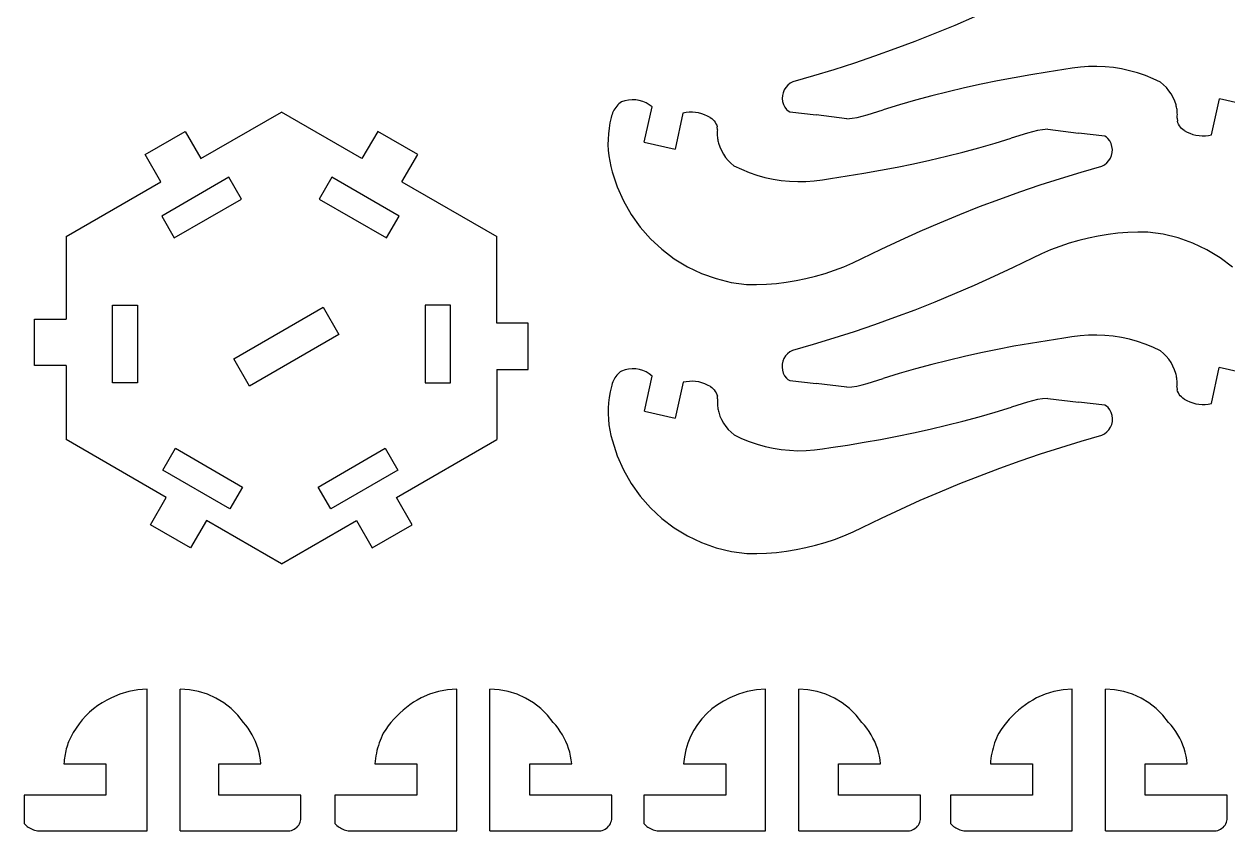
# Model space of a CAD drawing. Extents: x -3998 to 3998, y -3549 to 3549.
# Drawn here: x -1874 to -1301, y -3455 to -3071 of the extents above; entities that cross this region are included whole.
import ezdxf

# ---------------------------------------------------------------- set-up
doc = ezdxf.new("R2010")
doc.units = 0
doc.header["$MEASUREMENT"] = 0
doc.layers.get('0').update_dxf_attribs({"linetype": 'CONTINUOUS'})

msp = doc.modelspace()

# ---------------------------------------------------------------- linework, layer by layer
for p, q in [((-1421.45, -3067.88), (-1430.83, -3071.93)), ((-1440.26, -3075.83), (-1449.76, -3079.57)), ((-1430.83, -3071.93), (-1440.26, -3075.83)), ((-1459.32, -3083.17), (-1468.93, -3086.61)), ((-1449.76, -3079.57), (-1459.32, -3083.17)), ((-1468.93, -3086.61), (-1478.6, -3089.89)), ((-1488.32, -3093.03), (-1498.08, -3096)), ((-1478.6, -3089.89), (-1488.32, -3093.03)), ((-1386.73, -3094.18), (-1394.65, -3095.46)), ((-1378.8, -3093.02), (-1386.73, -3094.18)), ((-1374.92, -3092.3), (-1378.8, -3093.02)), ((-1371.01, -3091.81), (-1374.92, -3092.3)), ((-1367.08, -3091.53), (-1371.01, -3091.81)), ((-1363.14, -3091.48), (-1367.08, -3091.53)), ((-1359.2, -3091.66), (-1363.14, -3091.48)), ((-1355.28, -3092.06), (-1359.2, -3091.66)), ((-1351.39, -3092.68), (-1355.28, -3092.06)), ((-1347.54, -3093.52), (-1351.39, -3092.68)), ((-1343.74, -3094.58), (-1347.54, -3093.52)), ((-1340.01, -3095.85), (-1343.74, -3094.58)), ((-1510.28, -3100.39), (-1511.24, -3101.45)), ((-1509.16, -3099.5), (-1510.28, -3100.39)), ((-1507.9, -3098.82), (-1509.16, -3099.5)), ((-1498.08, -3096), (-1507.9, -3098.82)), ((-1418.28, -3099.98), (-1426.11, -3101.72)), ((-1410.43, -3098.36), (-1418.28, -3099.98)), ((-1402.55, -3096.85), (-1410.43, -3098.36)), ((-1394.65, -3095.46), (-1402.55, -3096.85)), ((-1336.36, -3097.33), (-1340.01, -3095.85)), ((-1332.8, -3099.02), (-1336.36, -3097.33)), ((-1331.35, -3100.24), (-1332.8, -3099.02)), ((-1330.02, -3101.58), (-1331.35, -3100.24)), ((-1512.86, -3105.38), (-1512.93, -3106.82)), ((-1512.55, -3103.99), (-1512.86, -3105.38)), ((-1512.01, -3102.66), (-1512.55, -3103.99)), ((-1511.24, -3101.45), (-1512.01, -3102.66)), ((-1441.69, -3105.54), (-1449.44, -3107.62)), ((-1433.91, -3103.57), (-1441.69, -3105.54)), ((-1426.11, -3101.72), (-1433.91, -3103.57)), ((-1328.82, -3103.04), (-1330.02, -3101.58)), ((-1327.76, -3104.6), (-1328.82, -3103.04)), ((-1326.84, -3106.25), (-1327.76, -3104.6)), ((-1592.65, -3111.59), (-1593.04, -3112.24)), ((-1592.21, -3110.97), (-1592.65, -3111.59)), ((-1591.73, -3110.39), (-1592.21, -3110.97)), ((-1591.21, -3109.83), (-1591.73, -3110.39)), ((-1590.66, -3109.31), (-1591.21, -3109.83)), ((-1590.07, -3108.83), (-1590.66, -3109.31)), ((-1589.45, -3108.4), (-1590.07, -3108.83)), ((-1587.82, -3107.83), (-1589.45, -3108.4)), ((-1586.14, -3107.47), (-1587.82, -3107.83)), ((-1584.42, -3107.32), (-1586.14, -3107.47)), ((-1582.7, -3107.38), (-1584.42, -3107.32)), ((-1580.99, -3107.66), (-1582.7, -3107.38)), ((-1579.34, -3108.14), (-1580.99, -3107.66)), ((-1577.76, -3108.83), (-1579.34, -3108.14)), ((-1578.6, -3127.55), (-1574.91, -3110.76)), ((-1576.27, -3109.71), (-1577.76, -3108.83)), ((-1574.91, -3110.76), (-1576.27, -3109.71)), ((-1512.93, -3106.82), (-1512.75, -3108.24)), ((-1512.75, -3108.24), (-1512.34, -3109.61)), ((-1512.34, -3109.61), (-1511.69, -3110.89)), ((-1511.69, -3110.89), (-1510.83, -3112.04)), ((-1457.15, -3109.81), (-1464.83, -3112.11)), ((-1449.44, -3107.62), (-1457.15, -3109.81)), ((-1326.08, -3107.98), (-1326.84, -3106.25)), ((-1325.47, -3109.77), (-1326.08, -3107.98)), ((-1325.32, -3110.33), (-1325.47, -3109.77)), ((-1325.19, -3110.9), (-1325.32, -3110.33)), ((-1325.08, -3111.47), (-1325.19, -3110.9)), ((-1324.99, -3112.05), (-1325.08, -3111.47)), ((-1308.53, -3124.02), (-1304.76, -3106.98)), ((-1290.11, -3110.23), (-1304.76, -3106.98)), ((-1789.68, -3135.37), (-1751.35, -3113.24)), ((-1713.02, -3135.37), (-1751.35, -3113.24)), ((-1594.31, -3115.79), (-1594.92, -3118.35)), ((-1594.16, -3115.05), (-1594.31, -3115.79)), ((-1593.95, -3114.32), (-1594.16, -3115.05)), ((-1593.69, -3113.61), (-1593.95, -3114.32)), ((-1593.39, -3112.91), (-1593.69, -3113.61)), ((-1593.04, -3112.24), (-1593.39, -3112.91)), ((-1560.17, -3113.76), (-1563.95, -3130.8)), ((-1558.7, -3113.47), (-1560.17, -3113.76)), ((-1557.21, -3113.31), (-1558.7, -3113.47)), ((-1555.71, -3113.28), (-1557.21, -3113.31)), ((-1554.21, -3113.38), (-1555.71, -3113.28)), ((-1552.73, -3113.61), (-1554.21, -3113.38)), ((-1551.28, -3113.98), (-1552.73, -3113.61)), ((-1549.86, -3114.47), (-1551.28, -3113.98)), ((-1548.49, -3115.08), (-1549.86, -3114.47)), ((-1547.18, -3115.81), (-1548.49, -3115.08)), ((-1547.18, -3115.81), (-1546.51, -3116.28)), ((-1546.51, -3116.28), (-1545.9, -3116.81)), ((-1545.9, -3116.81), (-1545.35, -3117.41)), ((-1545.35, -3117.41), (-1544.86, -3118.07)), ((-1510.83, -3112.04), (-1510.17, -3112.67)), ((-1510.17, -3112.67), (-1509.29, -3113.08)), ((-1509.29, -3113.08), (-1496.74, -3114.59)), ((-1482.14, -3116.38), (-1496.74, -3114.59)), ((-1482.14, -3116.38), (-1479.69, -3116.14)), ((-1479.69, -3116.14), (-1477.25, -3115.76)), ((-1477.25, -3115.76), (-1474.85, -3115.22)), ((-1474.85, -3115.22), (-1472.48, -3114.53)), ((-1472.48, -3114.53), (-1464.83, -3112.11)), ((-1324.92, -3112.63), (-1324.99, -3112.05)), ((-1324.87, -3113.21), (-1324.92, -3112.63)), ((-1324.92, -3116.12), (-1324.87, -3115.54)), ((-1324.92, -3116.12), (-1324.83, -3117.5)), ((-1324.84, -3113.79), (-1324.87, -3113.21)), ((-1324.87, -3115.54), (-1324.84, -3114.96)), ((-1324.83, -3114.37), (-1324.84, -3113.79)), ((-1324.84, -3114.96), (-1324.83, -3114.37)), ((-1324.58, -3118.27), (-1324.83, -3117.5)), ((-1816.24, -3133.38), (-1797.18, -3122.38)), ((-1797.18, -3122.38), (-1789.68, -3135.37)), ((-1705.52, -3122.38), (-1713.02, -3135.37)), ((-1686.46, -3133.38), (-1705.52, -3122.38)), ((-1595.38, -3120.93), (-1595.7, -3123.53)), ((-1594.92, -3118.35), (-1595.38, -3120.93)), ((-1544.86, -3118.07), (-1544.46, -3118.77)), ((-1544.46, -3118.77), (-1544.12, -3119.51)), ((-1544.12, -3119.51), (-1543.88, -3120.29)), ((-1543.78, -3121.66), (-1543.88, -3120.29)), ((-1543.87, -3122.83), (-1543.88, -3123.41)), ((-1543.84, -3122.24), (-1543.87, -3122.83)), ((-1543.78, -3121.66), (-1543.84, -3122.24)), ((-1396.23, -3123.25), (-1403.87, -3125.67)), ((-1393.86, -3122.57), (-1396.23, -3123.25)), ((-1391.45, -3122.03), (-1393.86, -3122.57)), ((-1389.02, -3121.64), (-1391.45, -3122.03)), ((-1386.56, -3121.4), (-1389.02, -3121.64)), ((-1386.56, -3121.4), (-1371.96, -3123.19)), ((-1359.42, -3124.7), (-1371.96, -3123.19)), ((-1324.25, -3119.01), (-1324.58, -3118.27)), ((-1323.84, -3119.72), (-1324.25, -3119.01)), ((-1323.36, -3120.37), (-1323.84, -3119.72)), ((-1322.81, -3120.97), (-1323.36, -3120.37)), ((-1322.19, -3121.5), (-1322.81, -3120.97)), ((-1321.53, -3121.97), (-1322.19, -3121.5)), ((-1321.53, -3121.97), (-1320.22, -3122.7)), ((-1320.22, -3122.7), (-1318.85, -3123.32)), ((-1318.85, -3123.32), (-1317.43, -3123.81)), ((-1595.87, -3126.15), (-1595.89, -3128.77)), ((-1595.89, -3128.77), (-1595.76, -3131.39)), ((-1595.7, -3123.53), (-1595.87, -3126.15)), ((-1578.6, -3127.55), (-1563.95, -3130.8)), ((-1543.88, -3123.41), (-1543.87, -3123.99)), ((-1543.87, -3123.99), (-1543.84, -3124.58)), ((-1543.84, -3124.58), (-1543.79, -3125.16)), ((-1543.79, -3125.16), (-1543.72, -3125.74)), ((-1543.72, -3125.74), (-1543.63, -3126.31)), ((-1543.63, -3126.31), (-1543.51, -3126.88)), ((-1543.51, -3126.88), (-1543.38, -3127.45)), ((-1543.38, -3127.45), (-1543.23, -3128.02)), ((-1543.23, -3128.02), (-1542.63, -3129.81)), ((-1419.27, -3130.17), (-1411.55, -3127.98)), ((-1411.55, -3127.98), (-1403.87, -3125.67)), ((-1358.54, -3125.12), (-1359.42, -3124.7)), ((-1357.87, -3125.75), (-1358.54, -3125.12)), ((-1357.02, -3126.9), (-1357.87, -3125.75)), ((-1356.37, -3128.18), (-1357.02, -3126.9)), ((-1355.95, -3129.55), (-1356.37, -3128.18)), ((-1317.43, -3123.81), (-1315.97, -3124.17)), ((-1315.97, -3124.17), (-1314.49, -3124.41)), ((-1314.49, -3124.41), (-1313, -3124.51)), ((-1313, -3124.51), (-1311.5, -3124.48)), ((-1311.5, -3124.48), (-1310, -3124.32)), ((-1310, -3124.32), (-1308.53, -3124.02)), ((-1808.74, -3146.37), (-1816.24, -3133.38)), ((-1693.96, -3146.37), (-1686.46, -3133.38)), ((-1595.76, -3131.39), (-1595.49, -3134)), ((-1595.49, -3134), (-1595.07, -3136.59)), ((-1542.63, -3129.81), (-1541.87, -3131.53)), ((-1541.87, -3131.53), (-1540.95, -3133.19)), ((-1540.95, -3133.19), (-1539.89, -3134.75)), ((-1539.89, -3134.75), (-1538.69, -3136.2)), ((-1442.6, -3136.06), (-1434.79, -3134.21)), ((-1434.79, -3134.21), (-1427.02, -3132.25)), ((-1427.02, -3132.25), (-1419.27, -3130.17)), ((-1356.7, -3135.12), (-1356.15, -3133.8)), ((-1356.15, -3133.8), (-1355.84, -3132.4)), ((-1355.78, -3130.97), (-1355.95, -3129.55)), ((-1355.84, -3132.4), (-1355.78, -3130.97)), ((-1595.07, -3136.59), (-1594.51, -3139.15)), ((-1594.51, -3139.15), (-1593.81, -3141.67)), ((-1538.69, -3136.2), (-1537.36, -3137.55)), ((-1537.36, -3137.55), (-1535.91, -3138.76)), ((-1535.91, -3138.76), (-1532.35, -3140.45)), ((-1532.35, -3140.45), (-1528.7, -3141.93)), ((-1466.16, -3140.93), (-1458.28, -3139.42)), ((-1458.28, -3139.42), (-1450.43, -3137.8)), ((-1450.43, -3137.8), (-1442.6, -3136.06)), ((-1370.62, -3141.78), (-1360.81, -3138.96)), ((-1360.81, -3138.96), (-1359.55, -3138.28)), ((-1359.55, -3138.28), (-1358.42, -3137.4)), ((-1358.42, -3137.4), (-1357.46, -3136.33)), ((-1357.46, -3136.33), (-1356.7, -3135.12)), ((-1776.35, -3144.25), (-1808.34, -3162.72)), ((-1770.35, -3154.64), (-1776.35, -3144.25)), ((-1727.35, -3144.25), (-1733.34, -3154.64)), ((-1695.35, -3162.72), (-1727.35, -3144.25)), ((-1593.81, -3141.67), (-1591.52, -3148.71)), ((-1528.7, -3141.93), (-1524.97, -3143.21)), ((-1524.97, -3143.21), (-1521.17, -3144.27)), ((-1521.17, -3144.27), (-1517.32, -3145.11)), ((-1517.32, -3145.11), (-1513.43, -3145.73)), ((-1513.43, -3145.73), (-1509.51, -3146.13)), ((-1509.51, -3146.13), (-1505.57, -3146.3)), ((-1505.57, -3146.3), (-1501.63, -3146.25)), ((-1501.63, -3146.25), (-1497.7, -3145.98)), ((-1497.7, -3145.98), (-1493.79, -3145.48)), ((-1493.79, -3145.48), (-1489.91, -3144.76)), ((-1489.91, -3144.76), (-1481.97, -3143.6)), ((-1481.97, -3143.6), (-1474.06, -3142.32)), ((-1474.06, -3142.32), (-1466.16, -3140.93)), ((-1390.11, -3147.89), (-1380.39, -3144.76)), ((-1380.39, -3144.76), (-1370.62, -3141.78)), ((-1853.85, -3172.42), (-1808.74, -3146.37)), ((-1693.96, -3146.37), (-1648.85, -3172.42)), ((-1591.52, -3148.71), (-1588.53, -3155.48)), ((-1409.39, -3154.62), (-1399.78, -3151.18)), ((-1399.78, -3151.18), (-1390.11, -3147.89)), ((-1802.35, -3173.11), (-1770.35, -3154.64)), ((-1733.34, -3154.64), (-1701.35, -3173.11)), ((-1588.53, -3155.48), (-1584.87, -3161.91)), ((-1418.95, -3158.21), (-1409.39, -3154.62)), ((-1808.34, -3162.72), (-1802.35, -3173.11)), ((-1701.35, -3173.11), (-1695.35, -3162.72)), ((-1584.87, -3161.91), (-1580.58, -3167.94)), ((-1437.88, -3165.86), (-1428.44, -3161.96)), ((-1428.44, -3161.96), (-1418.95, -3158.21)), ((-1580.58, -3167.94), (-1575.7, -3173.5)), ((-1447.25, -3169.9), (-1437.88, -3165.86)), ((-1853.85, -3172.42), (-1853.85, -3211.82)), ((-1648.85, -3213.71), (-1648.85, -3172.42)), ((-1575.7, -3173.5), (-1570.28, -3178.53)), ((-1465.8, -3178.45), (-1456.56, -3174.1)), ((-1456.56, -3174.1), (-1447.25, -3169.9)), ((-1371.72, -3174.29), (-1376.27, -3175.61)), ((-1367.12, -3173.16), (-1371.72, -3174.29)), ((-1362.48, -3172.21), (-1367.12, -3173.16)), ((-1357.81, -3171.46), (-1362.48, -3172.21)), ((-1353.1, -3170.89), (-1357.81, -3171.46)), ((-1348.38, -3170.51), (-1353.1, -3170.89)), ((-1343.65, -3170.33), (-1348.38, -3170.51)), ((-1338.91, -3170.33), (-1343.65, -3170.33)), ((-1331.58, -3171.36), (-1338.91, -3170.33)), ((-1324.4, -3173.12), (-1331.58, -3171.36)), ((-1317.43, -3175.61), (-1324.4, -3173.12)), ((-1570.28, -3178.53), (-1564.38, -3182.99)), ((-1474.97, -3182.94), (-1465.8, -3178.45)), ((-1389.55, -3180.64), (-1393.83, -3182.68)), ((-1385.19, -3178.79), (-1389.55, -3180.64)), ((-1380.77, -3177.11), (-1385.19, -3178.79)), ((-1376.27, -3175.61), (-1380.77, -3177.11)), ((-1310.75, -3178.78), (-1317.43, -3175.61)), ((-1304.42, -3182.62), (-1310.75, -3178.78)), ((-1564.38, -3182.99), (-1558.05, -3186.83)), ((-1483.61, -3186.83), (-1479.25, -3184.97)), ((-1479.25, -3184.97), (-1474.97, -3182.94)), ((-1393.83, -3182.68), (-1403, -3187.17)), ((-1298.52, -3187.08), (-1304.42, -3182.62)), ((-1558.05, -3186.83), (-1551.37, -3190.01)), ((-1551.37, -3190.01), (-1544.4, -3192.49)), ((-1501.68, -3192.46), (-1497.08, -3191.33)), ((-1497.08, -3191.33), (-1492.53, -3190.01)), ((-1492.53, -3190.01), (-1488.03, -3188.51)), ((-1488.03, -3188.51), (-1483.61, -3186.83)), ((-1412.24, -3191.51), (-1421.55, -3195.71)), ((-1403, -3187.17), (-1412.24, -3191.51)), ((-1544.4, -3192.49), (-1537.22, -3194.26)), ((-1537.22, -3194.26), (-1529.89, -3195.29)), ((-1529.89, -3195.29), (-1525.15, -3195.29)), ((-1525.15, -3195.29), (-1520.42, -3195.11)), ((-1520.42, -3195.11), (-1515.7, -3194.73)), ((-1515.7, -3194.73), (-1510.99, -3194.16)), ((-1510.99, -3194.16), (-1506.32, -3193.41)), ((-1506.32, -3193.41), (-1501.68, -3192.46)), ((-1421.55, -3195.71), (-1430.92, -3199.76)), ((-1430.92, -3199.76), (-1440.36, -3203.66)), ((-1831.78, -3205.16), (-1819.78, -3205.16)), ((-1831.78, -3242.1), (-1831.78, -3205.16)), ((-1819.78, -3205.16), (-1819.78, -3242.1)), ((-1774.03, -3230.62), (-1731.53, -3206.08)), ((-1731.53, -3206.08), (-1724.03, -3219.07)), ((-1670.85, -3205.16), (-1682.85, -3205.16)), ((-1682.85, -3205.16), (-1682.85, -3242.1)), ((-1670.85, -3242.1), (-1670.85, -3205.16)), ((-1449.85, -3207.41), (-1459.41, -3211)), ((-1440.36, -3203.66), (-1449.85, -3207.41)), ((-1868.85, -3211.82), (-1853.85, -3211.82)), ((-1868.85, -3233.82), (-1868.85, -3211.82)), ((-1633.85, -3213.71), (-1648.85, -3213.71)), ((-1633.85, -3235.71), (-1633.85, -3213.71)), ((-1469.02, -3214.44), (-1478.69, -3217.73)), ((-1459.41, -3211), (-1469.02, -3214.44)), ((-1724.03, -3219.07), (-1766.53, -3243.61)), ((-1478.69, -3217.73), (-1488.41, -3220.86)), ((-1375.01, -3220.14), (-1378.89, -3220.86)), ((-1371.1, -3219.64), (-1375.01, -3220.14)), ((-1367.17, -3219.37), (-1371.1, -3219.64)), ((-1363.23, -3219.32), (-1367.17, -3219.37)), ((-1359.29, -3219.49), (-1363.23, -3219.32)), ((-1355.37, -3219.89), (-1359.29, -3219.49)), ((-1351.48, -3220.51), (-1355.37, -3219.89)), ((-1347.63, -3221.35), (-1351.48, -3220.51)), ((-1498.18, -3223.84), (-1507.99, -3226.66)), ((-1488.41, -3220.86), (-1498.18, -3223.84)), ((-1410.52, -3226.19), (-1418.37, -3227.82)), ((-1402.64, -3224.69), (-1410.52, -3226.19)), ((-1394.74, -3223.29), (-1402.64, -3224.69)), ((-1386.83, -3222.02), (-1394.74, -3223.29)), ((-1378.89, -3220.86), (-1386.83, -3222.02)), ((-1343.83, -3222.41), (-1347.63, -3221.35)), ((-1340.1, -3223.68), (-1343.83, -3222.41)), ((-1336.45, -3225.17), (-1340.1, -3223.68)), ((-1332.89, -3226.86), (-1336.45, -3225.17)), ((-1766.53, -3243.61), (-1774.03, -3230.62)), ((-1512.65, -3231.82), (-1512.96, -3233.22)), ((-1512.1, -3230.5), (-1512.65, -3231.82)), ((-1511.34, -3229.28), (-1512.1, -3230.5)), ((-1510.38, -3228.22), (-1511.34, -3229.28)), ((-1509.25, -3227.33), (-1510.38, -3228.22)), ((-1507.99, -3226.66), (-1509.25, -3227.33)), ((-1434.01, -3231.4), (-1441.78, -3233.37)), ((-1426.2, -3229.55), (-1434.01, -3231.4)), ((-1418.37, -3227.82), (-1426.2, -3229.55)), ((-1331.44, -3228.07), (-1332.89, -3226.86)), ((-1330.11, -3229.41), (-1331.44, -3228.07)), ((-1328.91, -3230.87), (-1330.11, -3229.41)), ((-1327.85, -3232.43), (-1328.91, -3230.87)), ((-1853.85, -3233.82), (-1868.85, -3233.82)), ((-1853.85, -3233.82), (-1853.85, -3269.11)), ((-1648.85, -3235.71), (-1648.85, -3269.11)), ((-1648.85, -3235.71), (-1633.85, -3235.71)), ((-1591.15, -3237.89), (-1591.67, -3238.44)), ((-1590.6, -3237.37), (-1591.15, -3237.89)), ((-1590.01, -3236.89), (-1590.6, -3237.37)), ((-1589.39, -3236.45), (-1590.01, -3236.89)), ((-1587.76, -3235.88), (-1589.39, -3236.45)), ((-1586.08, -3235.52), (-1587.76, -3235.88)), ((-1584.36, -3235.37), (-1586.08, -3235.52)), ((-1582.64, -3235.44), (-1584.36, -3235.37)), ((-1580.93, -3235.71), (-1582.64, -3235.44)), ((-1579.28, -3236.2), (-1580.93, -3235.71)), ((-1577.7, -3236.89), (-1579.28, -3236.2)), ((-1576.21, -3237.76), (-1577.7, -3236.89)), ((-1574.85, -3238.82), (-1576.21, -3237.76)), ((-1512.96, -3233.22), (-1513.02, -3234.65)), ((-1513.02, -3234.65), (-1512.85, -3236.07)), ((-1512.85, -3236.07), (-1512.43, -3237.44)), ((-1512.43, -3237.44), (-1511.78, -3238.72)), ((-1457.25, -3237.64), (-1464.93, -3239.95)), ((-1449.53, -3235.45), (-1457.25, -3237.64)), ((-1441.78, -3233.37), (-1449.53, -3235.45)), ((-1326.93, -3234.08), (-1327.85, -3232.43)), ((-1326.17, -3235.81), (-1326.93, -3234.08)), ((-1325.57, -3237.6), (-1326.17, -3235.81)), ((-1325.42, -3238.16), (-1325.57, -3237.6)), ((-1308.63, -3251.86), (-1304.85, -3234.82)), ((-1290.2, -3238.06), (-1304.85, -3234.82)), ((-1819.78, -3242.1), (-1831.78, -3242.1)), ((-1682.85, -3242.1), (-1670.85, -3242.1)), ((-1594.1, -3243.11), (-1594.25, -3243.85)), ((-1593.89, -3242.38), (-1594.1, -3243.11)), ((-1593.63, -3241.66), (-1593.89, -3242.38)), ((-1593.33, -3240.97), (-1593.63, -3241.66)), ((-1592.98, -3240.29), (-1593.33, -3240.97)), ((-1592.59, -3239.65), (-1592.98, -3240.29)), ((-1592.15, -3239.03), (-1592.59, -3239.65)), ((-1591.67, -3238.44), (-1592.15, -3239.03)), ((-1578.53, -3255.61), (-1574.85, -3238.82)), ((-1560.11, -3241.82), (-1563.89, -3258.86)), ((-1558.64, -3241.52), (-1560.11, -3241.82)), ((-1557.15, -3241.36), (-1558.64, -3241.52)), ((-1555.65, -3241.33), (-1557.15, -3241.36)), ((-1554.15, -3241.43), (-1555.65, -3241.33)), ((-1552.67, -3241.67), (-1554.15, -3241.43)), ((-1551.22, -3242.03), (-1552.67, -3241.67)), ((-1549.8, -3242.52), (-1551.22, -3242.03)), ((-1548.43, -3243.14), (-1549.8, -3242.52)), ((-1547.12, -3243.87), (-1548.43, -3243.14)), ((-1511.78, -3238.72), (-1510.93, -3239.87)), ((-1510.93, -3239.87), (-1510.26, -3240.5)), ((-1510.26, -3240.5), (-1509.38, -3240.92)), ((-1509.38, -3240.92), (-1496.84, -3242.43)), ((-1482.24, -3244.21), (-1496.84, -3242.43)), ((-1479.78, -3243.98), (-1477.35, -3243.59)), ((-1477.35, -3243.59), (-1474.94, -3243.05)), ((-1474.94, -3243.05), (-1472.57, -3242.36)), ((-1472.57, -3242.36), (-1464.93, -3239.95)), ((-1325.29, -3238.73), (-1325.42, -3238.16)), ((-1325.17, -3239.31), (-1325.29, -3238.73)), ((-1325.08, -3239.88), (-1325.17, -3239.31)), ((-1325.01, -3240.46), (-1325.08, -3239.88)), ((-1325.02, -3243.95), (-1324.96, -3243.37)), ((-1324.96, -3241.04), (-1325.01, -3240.46)), ((-1324.93, -3241.62), (-1324.96, -3241.04)), ((-1324.96, -3243.37), (-1324.93, -3242.79)), ((-1324.92, -3242.21), (-1324.93, -3241.62)), ((-1324.93, -3242.79), (-1324.92, -3242.21)), ((-1595.32, -3248.98), (-1595.64, -3251.58)), ((-1594.86, -3246.4), (-1595.32, -3248.98)), ((-1594.25, -3243.85), (-1594.86, -3246.4)), ((-1547.12, -3243.87), (-1546.45, -3244.33)), ((-1546.45, -3244.33), (-1545.84, -3244.87)), ((-1545.84, -3244.87), (-1545.29, -3245.47)), ((-1545.29, -3245.47), (-1544.8, -3246.12)), ((-1544.8, -3246.12), (-1544.39, -3246.82)), ((-1544.39, -3246.82), (-1544.06, -3247.57)), ((-1544.06, -3247.57), (-1543.82, -3248.34)), ((-1543.72, -3249.72), (-1543.82, -3248.34)), ((-1482.24, -3244.21), (-1479.78, -3243.98)), ((-1325.02, -3243.95), (-1324.92, -3245.33)), ((-1324.68, -3246.1), (-1324.92, -3245.33)), ((-1324.34, -3246.85), (-1324.68, -3246.1)), ((-1323.94, -3247.55), (-1324.34, -3246.85)), ((-1323.45, -3248.21), (-1323.94, -3247.55)), ((-1322.9, -3248.8), (-1323.45, -3248.21)), ((-1322.29, -3249.34), (-1322.9, -3248.8)), ((-1321.62, -3249.8), (-1322.29, -3249.34)), ((-1595.8, -3254.2), (-1595.83, -3256.82)), ((-1595.64, -3251.58), (-1595.8, -3254.2)), ((-1543.81, -3250.88), (-1543.82, -3251.46)), ((-1543.82, -3251.46), (-1543.81, -3252.05)), ((-1543.78, -3250.3), (-1543.81, -3250.88)), ((-1543.81, -3252.05), (-1543.78, -3252.63)), ((-1543.72, -3249.72), (-1543.78, -3250.3)), ((-1543.78, -3252.63), (-1543.73, -3253.21)), ((-1543.73, -3253.21), (-1543.66, -3253.79)), ((-1543.66, -3253.79), (-1543.57, -3254.37)), ((-1543.57, -3254.37), (-1543.45, -3254.94)), ((-1543.45, -3254.94), (-1543.32, -3255.51)), ((-1411.49, -3256.03), (-1403.81, -3253.73)), ((-1396.16, -3251.31), (-1403.81, -3253.73)), ((-1393.8, -3250.62), (-1396.16, -3251.31)), ((-1391.39, -3250.08), (-1393.8, -3250.62)), ((-1388.96, -3249.7), (-1391.39, -3250.08)), ((-1386.5, -3249.46), (-1388.96, -3249.7)), ((-1386.5, -3249.46), (-1371.9, -3251.25)), ((-1359.36, -3252.75), (-1371.9, -3251.25)), ((-1358.48, -3253.17), (-1359.36, -3252.75)), ((-1357.81, -3253.8), (-1358.48, -3253.17)), ((-1356.96, -3254.95), (-1357.81, -3253.8)), ((-1356.31, -3256.23), (-1356.96, -3254.95)), ((-1321.62, -3249.8), (-1320.31, -3250.54)), ((-1320.31, -3250.54), (-1318.94, -3251.15)), ((-1318.94, -3251.15), (-1317.52, -3251.64)), ((-1317.52, -3251.64), (-1316.07, -3252.01)), ((-1316.07, -3252.01), (-1314.59, -3252.24)), ((-1314.59, -3252.24), (-1313.09, -3252.34)), ((-1313.09, -3252.34), (-1311.59, -3252.31)), ((-1311.59, -3252.31), (-1310.1, -3252.15)), ((-1310.1, -3252.15), (-1308.63, -3251.86)), ((-1595.83, -3256.82), (-1595.7, -3259.44)), ((-1595.7, -3259.44), (-1595.43, -3262.05)), ((-1578.53, -3255.61), (-1563.89, -3258.86)), ((-1543.32, -3255.51), (-1543.17, -3256.07)), ((-1543.17, -3256.07), (-1542.57, -3257.86)), ((-1542.57, -3257.86), (-1541.81, -3259.59)), ((-1541.81, -3259.59), (-1540.89, -3261.24)), ((-1434.73, -3262.27), (-1426.96, -3260.3)), ((-1426.96, -3260.3), (-1419.21, -3258.22)), ((-1419.21, -3258.22), (-1411.49, -3256.03)), ((-1355.89, -3257.6), (-1356.31, -3256.23)), ((-1356.09, -3261.85), (-1355.78, -3260.45)), ((-1355.71, -3259.02), (-1355.89, -3257.6)), ((-1355.78, -3260.45), (-1355.71, -3259.02)), ((-1595.43, -3262.05), (-1595.01, -3264.64)), ((-1595.01, -3264.64), (-1594.45, -3267.2)), ((-1540.89, -3261.24), (-1539.83, -3262.8)), ((-1539.83, -3262.8), (-1538.62, -3264.26)), ((-1538.62, -3264.26), (-1537.3, -3265.6)), ((-1537.3, -3265.6), (-1535.85, -3266.82)), ((-1458.22, -3267.48), (-1450.36, -3265.86)), ((-1450.36, -3265.86), (-1442.53, -3264.12)), ((-1442.53, -3264.12), (-1434.73, -3262.27)), ((-1360.75, -3267.02), (-1359.49, -3266.34)), ((-1359.49, -3266.34), (-1358.36, -3265.45)), ((-1358.36, -3265.45), (-1357.4, -3264.39)), ((-1357.4, -3264.39), (-1356.64, -3263.18)), ((-1356.64, -3263.18), (-1356.09, -3261.85)), ((-1806.14, -3296.66), (-1853.85, -3269.11)), ((-1696.56, -3296.66), (-1648.85, -3269.11)), ((-1594.45, -3267.2), (-1593.75, -3269.73)), ((-1593.75, -3269.73), (-1591.46, -3276.76)), ((-1535.85, -3266.82), (-1532.29, -3268.5)), ((-1532.29, -3268.5), (-1528.64, -3269.99)), ((-1528.64, -3269.99), (-1524.91, -3271.26)), ((-1524.91, -3271.26), (-1521.11, -3272.32)), ((-1521.11, -3272.32), (-1517.26, -3273.16)), ((-1489.85, -3272.82), (-1481.91, -3271.66)), ((-1481.91, -3271.66), (-1474, -3270.38)), ((-1474, -3270.38), (-1466.1, -3268.99)), ((-1466.1, -3268.99), (-1458.22, -3267.48)), ((-1380.33, -3272.81), (-1370.56, -3269.84)), ((-1370.56, -3269.84), (-1360.75, -3267.02)), ((-1807.81, -3283.62), (-1801.81, -3273.23)), ((-1801.81, -3273.23), (-1769.82, -3291.7)), ((-1733.88, -3291.7), (-1701.89, -3273.23)), ((-1701.89, -3273.23), (-1695.89, -3283.62)), ((-1591.46, -3276.76), (-1588.47, -3283.53)), ((-1517.26, -3273.16), (-1513.37, -3273.78)), ((-1513.37, -3273.78), (-1509.45, -3274.18)), ((-1509.45, -3274.18), (-1505.51, -3274.36)), ((-1505.51, -3274.36), (-1501.57, -3274.31)), ((-1501.57, -3274.31), (-1497.63, -3274.03)), ((-1497.63, -3274.03), (-1493.72, -3273.53)), ((-1493.72, -3273.53), (-1489.85, -3272.82)), ((-1399.71, -3279.23), (-1390.05, -3275.94)), ((-1390.05, -3275.94), (-1380.33, -3272.81)), ((-1775.82, -3302.09), (-1807.81, -3283.62)), ((-1695.89, -3283.62), (-1727.88, -3302.09)), ((-1588.47, -3283.53), (-1584.81, -3289.96)), ((-1418.88, -3286.27), (-1409.33, -3282.67)), ((-1409.33, -3282.67), (-1399.71, -3279.23)), ((-1428.38, -3290.01), (-1418.88, -3286.27)), ((-1769.82, -3291.7), (-1775.82, -3302.09)), ((-1727.88, -3302.09), (-1733.88, -3291.7)), ((-1584.81, -3289.96), (-1580.52, -3295.99)), ((-1447.19, -3297.96), (-1437.82, -3293.91)), ((-1437.82, -3293.91), (-1428.38, -3290.01)), ((-1813.64, -3309.65), (-1806.14, -3296.66)), ((-1689.06, -3309.65), (-1696.56, -3296.66)), ((-1580.52, -3295.99), (-1575.64, -3301.55)), ((-1456.5, -3302.16), (-1447.19, -3297.96)), ((-1575.64, -3301.55), (-1570.22, -3306.59)), ((-1570.22, -3306.59), (-1564.32, -3311.05)), ((-1474.91, -3311), (-1465.74, -3306.5)), ((-1465.74, -3306.5), (-1456.5, -3302.16)), ((-1794.58, -3320.65), (-1813.64, -3309.65)), ((-1787.08, -3307.66), (-1794.58, -3320.65)), ((-1751.35, -3328.29), (-1787.08, -3307.66)), ((-1751.35, -3328.29), (-1715.62, -3307.66)), ((-1715.62, -3307.66), (-1708.12, -3320.65)), ((-1708.12, -3320.65), (-1689.06, -3309.65)), ((-1564.32, -3311.05), (-1557.99, -3314.89)), ((-1479.19, -3313.03), (-1474.91, -3311)), ((-1557.99, -3314.89), (-1551.31, -3318.07)), ((-1551.31, -3318.07), (-1544.34, -3320.55)), ((-1497.02, -3319.38), (-1492.47, -3318.07)), ((-1492.47, -3318.07), (-1487.97, -3316.57)), ((-1487.97, -3316.57), (-1483.55, -3314.89)), ((-1483.55, -3314.89), (-1479.19, -3313.03)), ((-1544.34, -3320.55), (-1537.15, -3322.31)), ((-1537.15, -3322.31), (-1529.83, -3323.34)), ((-1529.83, -3323.34), (-1525.09, -3323.35)), ((-1525.09, -3323.35), (-1520.36, -3323.16)), ((-1520.36, -3323.16), (-1515.64, -3322.78)), ((-1515.64, -3322.78), (-1510.93, -3322.22)), ((-1510.93, -3322.22), (-1506.26, -3321.46)), ((-1506.26, -3321.46), (-1501.62, -3320.51)), ((-1501.62, -3320.51), (-1497.02, -3319.38)), ((-1832.3, -3392.02), (-1834.53, -3393.11)), ((-1828.26, -3390.24), (-1832.3, -3392.02)), ((-1824.04, -3388.95), (-1828.26, -3390.24)), ((-1819.7, -3388.18), (-1824.04, -3388.95)), ((-1815.29, -3387.93), (-1819.7, -3388.18)), ((-1815.29, -3455.33), (-1815.29, -3387.93)), ((-1795.14, -3388.2), (-1799.54, -3387.93)), ((-1799.54, -3455.33), (-1799.54, -3387.93)), ((-1790.8, -3389.01), (-1795.14, -3388.2)), ((-1786.59, -3390.32), (-1790.8, -3389.01)), ((-1782.56, -3392.12), (-1786.59, -3390.32)), ((-1778.78, -3394.4), (-1782.56, -3392.12)), ((-1684.86, -3392.02), (-1686.67, -3393.03)), ((-1680.82, -3390.24), (-1684.86, -3392.02)), ((-1676.6, -3388.95), (-1680.82, -3390.24)), ((-1672.25, -3388.18), (-1676.6, -3388.95)), ((-1667.85, -3387.93), (-1672.25, -3388.18)), ((-1667.85, -3455.33), (-1667.85, -3387.93)), ((-1647.7, -3388.2), (-1652.1, -3387.93)), ((-1652.1, -3455.33), (-1652.1, -3387.93)), ((-1643.36, -3389.01), (-1647.7, -3388.2)), ((-1639.14, -3390.32), (-1643.36, -3389.01)), ((-1635.12, -3392.12), (-1639.14, -3390.32)), ((-1631.34, -3394.4), (-1635.12, -3392.12)), ((-1537.86, -3392.02), (-1540.85, -3393.51)), ((-1533.82, -3390.24), (-1537.86, -3392.02)), ((-1529.6, -3388.95), (-1533.82, -3390.24)), ((-1525.25, -3388.18), (-1529.6, -3388.95)), ((-1520.85, -3387.93), (-1525.25, -3388.18)), ((-1520.85, -3455.33), (-1520.85, -3387.93)), ((-1500.7, -3388.2), (-1505.1, -3387.93)), ((-1505.1, -3455.33), (-1505.1, -3387.93)), ((-1496.36, -3389.01), (-1500.7, -3388.2)), ((-1492.14, -3390.32), (-1496.36, -3389.01)), ((-1488.12, -3392.12), (-1492.14, -3390.32)), ((-1484.34, -3394.4), (-1488.12, -3392.12)), ((-1391.86, -3392.02), (-1393.67, -3393.03)), ((-1387.82, -3390.24), (-1391.86, -3392.02)), ((-1383.6, -3388.95), (-1387.82, -3390.24)), ((-1379.25, -3388.18), (-1383.6, -3388.95)), ((-1374.85, -3387.93), (-1379.25, -3388.18)), ((-1374.85, -3455.33), (-1374.85, -3387.93)), ((-1354.7, -3388.2), (-1359.1, -3387.93)), ((-1359.1, -3455.33), (-1359.1, -3387.93)), ((-1350.36, -3389.01), (-1354.7, -3388.2)), ((-1346.14, -3390.32), (-1350.36, -3389.01)), ((-1342.12, -3392.12), (-1346.14, -3390.32)), ((-1338.34, -3394.4), (-1342.12, -3392.12)), ((-1840.77, -3397.2), (-1842.66, -3398.82)), ((-1838.77, -3395.71), (-1840.77, -3397.2)), ((-1836.69, -3394.35), (-1838.77, -3395.71)), ((-1834.53, -3393.11), (-1836.69, -3394.35)), ((-1775.3, -3397.1), (-1778.78, -3394.4)), ((-1772.16, -3400.21), (-1775.3, -3397.1)), ((-1693.41, -3397.85), (-1694.96, -3399.23)), ((-1691.81, -3396.53), (-1693.41, -3397.85)), ((-1690.15, -3395.29), (-1691.81, -3396.53)), ((-1688.43, -3394.12), (-1690.15, -3395.29)), ((-1686.67, -3393.03), (-1688.43, -3394.12)), ((-1627.85, -3397.1), (-1631.34, -3394.4)), ((-1624.72, -3400.21), (-1627.85, -3397.1)), ((-1546.38, -3397.27), (-1548.87, -3399.51)), ((-1543.7, -3395.27), (-1546.38, -3397.27)), ((-1540.85, -3393.51), (-1543.7, -3395.27)), ((-1480.85, -3397.1), (-1484.34, -3394.4)), ((-1477.72, -3400.21), (-1480.85, -3397.1)), ((-1400.41, -3397.85), (-1401.96, -3399.23)), ((-1398.81, -3396.53), (-1400.41, -3397.85)), ((-1397.15, -3395.29), (-1398.81, -3396.53)), ((-1395.43, -3394.12), (-1397.15, -3395.29)), ((-1393.67, -3393.03), (-1395.43, -3394.12)), ((-1334.85, -3397.1), (-1338.34, -3394.4)), ((-1331.72, -3400.21), (-1334.85, -3397.1)), ((-1846.13, -3402.38), (-1847.69, -3404.32)), ((-1844.45, -3400.54), (-1846.13, -3402.38)), ((-1842.66, -3398.82), (-1844.45, -3400.54)), ((-1769.42, -3403.66), (-1772.16, -3400.21)), ((-1768.26, -3405.05), (-1769.42, -3403.66)), ((-1699.22, -3403.76), (-1700.5, -3405.39)), ((-1697.87, -3402.19), (-1699.22, -3403.76)), ((-1696.45, -3400.68), (-1697.87, -3402.19)), ((-1694.96, -3399.23), (-1696.45, -3400.68)), ((-1621.97, -3403.66), (-1624.72, -3400.21)), ((-1620.77, -3405.03), (-1621.97, -3403.66)), ((-1551.15, -3401.97), (-1553.19, -3404.62)), ((-1548.87, -3399.51), (-1551.15, -3401.97)), ((-1474.97, -3403.66), (-1477.72, -3400.21)), ((-1473.77, -3405.03), (-1474.97, -3403.66)), ((-1406.22, -3403.76), (-1407.5, -3405.39)), ((-1404.87, -3402.19), (-1406.22, -3403.76)), ((-1403.45, -3400.68), (-1404.87, -3402.19)), ((-1401.96, -3399.23), (-1403.45, -3400.68)), ((-1328.97, -3403.66), (-1331.72, -3400.21)), ((-1327.77, -3405.03), (-1328.97, -3403.66)), ((-1850.44, -3408.46), (-1851.61, -3410.65)), ((-1849.13, -3406.35), (-1850.44, -3408.46)), ((-1847.69, -3404.32), (-1849.13, -3406.35)), ((-1767.17, -3406.5), (-1768.26, -3405.05)), ((-1766.16, -3408), (-1767.17, -3406.5)), ((-1765.24, -3409.56), (-1766.16, -3408)), ((-1764.4, -3411.16), (-1765.24, -3409.56)), ((-1702.85, -3408.82), (-1703.4, -3409.95)), ((-1701.71, -3407.08), (-1702.85, -3408.82)), ((-1700.5, -3405.39), (-1701.71, -3407.08)), ((-1619.63, -3406.47), (-1620.77, -3405.03)), ((-1618.58, -3407.97), (-1619.63, -3406.47)), ((-1617.61, -3409.52), (-1618.58, -3407.97)), ((-1616.72, -3411.12), (-1617.61, -3409.52)), ((-1554.99, -3407.44), (-1556.53, -3410.41)), ((-1553.19, -3404.62), (-1554.99, -3407.44)), ((-1472.63, -3406.47), (-1473.77, -3405.03)), ((-1471.58, -3407.97), (-1472.63, -3406.47)), ((-1470.61, -3409.52), (-1471.58, -3407.97)), ((-1469.72, -3411.12), (-1470.61, -3409.52)), ((-1409.85, -3408.82), (-1410.4, -3409.95)), ((-1408.71, -3407.08), (-1409.85, -3408.82)), ((-1407.5, -3405.39), (-1408.71, -3407.08)), ((-1326.63, -3406.47), (-1327.77, -3405.03)), ((-1325.58, -3407.97), (-1326.63, -3406.47)), ((-1324.61, -3409.52), (-1325.58, -3407.97)), ((-1323.72, -3411.12), (-1324.61, -3409.52)), ((-1853.5, -3415.44), (-1853.74, -3416.3)), ((-1853.24, -3414.59), (-1853.5, -3415.44)), ((-1852.95, -3413.75), (-1853.24, -3414.59)), ((-1852.65, -3412.92), (-1852.95, -3413.75)), ((-1851.61, -3410.65), (-1852.65, -3412.92)), ((-1763.65, -3412.81), (-1764.4, -3411.16)), ((-1762.99, -3414.49), (-1763.65, -3412.81)), ((-1762.42, -3416.21), (-1762.99, -3414.49)), ((-1705.2, -3414.66), (-1705.56, -3415.87)), ((-1704.81, -3413.46), (-1705.2, -3414.66)), ((-1704.38, -3412.28), (-1704.81, -3413.46)), ((-1703.9, -3411.11), (-1704.38, -3412.28)), ((-1703.4, -3409.95), (-1703.9, -3411.11)), ((-1615.92, -3412.76), (-1616.72, -3411.12)), ((-1615.22, -3414.45), (-1615.92, -3412.76)), ((-1614.6, -3416.17), (-1615.22, -3414.45)), ((-1557.79, -3413.51), (-1558.77, -3416.71)), ((-1556.53, -3410.41), (-1557.79, -3413.51)), ((-1468.92, -3412.76), (-1469.72, -3411.12)), ((-1468.22, -3414.45), (-1468.92, -3412.76)), ((-1467.6, -3416.17), (-1468.22, -3414.45)), ((-1412.2, -3414.66), (-1412.56, -3415.87)), ((-1411.81, -3413.46), (-1412.2, -3414.66)), ((-1411.38, -3412.28), (-1411.81, -3413.46)), ((-1410.9, -3411.11), (-1411.38, -3412.28)), ((-1410.4, -3409.95), (-1410.9, -3411.11)), ((-1322.92, -3412.76), (-1323.72, -3411.12)), ((-1322.22, -3414.45), (-1322.92, -3412.76)), ((-1321.6, -3416.17), (-1322.22, -3414.45)), ((-1854.6, -3420.66), (-1854.71, -3421.54)), ((-1854.47, -3419.78), (-1854.6, -3420.66)), ((-1854.32, -3418.9), (-1854.47, -3419.78)), ((-1854.15, -3418.03), (-1854.32, -3418.9)), ((-1853.95, -3417.16), (-1854.15, -3418.03)), ((-1853.74, -3416.3), (-1853.95, -3417.16)), ((-1761.95, -3417.96), (-1762.42, -3416.21)), ((-1761.57, -3419.73), (-1761.95, -3417.96)), ((-1761.28, -3421.52), (-1761.57, -3419.73)), ((-1706.58, -3420.81), (-1706.74, -3422.06)), ((-1706.39, -3419.56), (-1706.58, -3420.81)), ((-1706.15, -3418.32), (-1706.39, -3419.56)), ((-1705.87, -3417.09), (-1706.15, -3418.32)), ((-1705.56, -3415.87), (-1705.87, -3417.09)), ((-1614.08, -3417.92), (-1614.6, -3416.17)), ((-1613.66, -3419.7), (-1614.08, -3417.92)), ((-1613.33, -3421.5), (-1613.66, -3419.7)), ((-1559.46, -3419.99), (-1559.85, -3423.32)), ((-1558.77, -3416.71), (-1559.46, -3419.99)), ((-1467.08, -3417.92), (-1467.6, -3416.17)), ((-1466.66, -3419.7), (-1467.08, -3417.92)), ((-1466.33, -3421.5), (-1466.66, -3419.7)), ((-1413.58, -3420.81), (-1413.74, -3422.06)), ((-1413.39, -3419.56), (-1413.58, -3420.81)), ((-1413.15, -3418.32), (-1413.39, -3419.56)), ((-1412.87, -3417.09), (-1413.15, -3418.32)), ((-1412.56, -3415.87), (-1412.87, -3417.09)), ((-1321.08, -3417.92), (-1321.6, -3416.17)), ((-1320.66, -3419.7), (-1321.08, -3417.92)), ((-1320.33, -3421.5), (-1320.66, -3419.7)), ((-1854.79, -3422.43), (-1854.85, -3423.32)), ((-1854.85, -3423.32), (-1834.85, -3423.32)), ((-1854.71, -3421.54), (-1854.79, -3422.43)), ((-1834.85, -3423.32), (-1834.85, -3438.32)), ((-1781.1, -3438.32), (-1781.1, -3423.32)), ((-1781.1, -3423.32), (-1761.1, -3423.32)), ((-1761.1, -3423.32), (-1761.28, -3421.52)), ((-1706.74, -3422.06), (-1706.85, -3423.32)), ((-1706.85, -3423.32), (-1686.85, -3423.32)), ((-1686.85, -3423.32), (-1686.85, -3438.32)), ((-1633.1, -3438.32), (-1633.1, -3423.32)), ((-1633.1, -3423.32), (-1613.1, -3423.32)), ((-1613.1, -3423.32), (-1613.33, -3421.5)), ((-1559.85, -3423.32), (-1539.85, -3423.32)), ((-1539.85, -3423.32), (-1539.85, -3438.32)), ((-1486.1, -3438.32), (-1486.1, -3423.32)), ((-1486.1, -3423.32), (-1466.1, -3423.32)), ((-1466.1, -3423.32), (-1466.33, -3421.5)), ((-1413.74, -3422.06), (-1413.85, -3423.32)), ((-1413.85, -3423.32), (-1393.85, -3423.32)), ((-1393.85, -3423.32), (-1393.85, -3438.32)), ((-1340.1, -3438.32), (-1340.1, -3423.32)), ((-1340.1, -3423.32), (-1320.1, -3423.32)), ((-1320.1, -3423.32), (-1320.33, -3421.5)), ((-1834.85, -3438.32), (-1873.85, -3438.32)), ((-1873.85, -3438.32), (-1873.85, -3451.82)), ((-1742.1, -3438.32), (-1781.1, -3438.32)), ((-1742.1, -3449.82), (-1742.1, -3438.32)), ((-1725.85, -3438.32), (-1725.85, -3451.82)), ((-1686.85, -3438.32), (-1725.85, -3438.32)), ((-1594.1, -3438.32), (-1633.1, -3438.32)), ((-1594.1, -3449.82), (-1594.1, -3438.32)), ((-1539.85, -3438.32), (-1578.85, -3438.32)), ((-1578.85, -3438.32), (-1578.85, -3451.82)), ((-1447.1, -3438.32), (-1486.1, -3438.32)), ((-1447.1, -3449.82), (-1447.1, -3438.32)), ((-1393.85, -3438.32), (-1432.85, -3438.32)), ((-1432.85, -3438.32), (-1432.85, -3451.82)), ((-1301.1, -3438.32), (-1340.1, -3438.32)), ((-1301.1, -3449.82), (-1301.1, -3438.32)), ((-1742.24, -3450.53), (-1742.1, -3449.82)), ((-1594.24, -3450.53), (-1594.1, -3449.82)), ((-1447.24, -3450.53), (-1447.1, -3449.82)), ((-1301.24, -3450.53), (-1301.1, -3449.82)), ((-1873.85, -3451.82), (-1873.38, -3452.3)), ((-1873.38, -3452.3), (-1872.89, -3452.75)), ((-1872.89, -3452.75), (-1872.37, -3453.17)), ((-1872.37, -3453.17), (-1871.83, -3453.55)), ((-1871.83, -3453.55), (-1871.26, -3453.9)), ((-1871.26, -3453.9), (-1870.67, -3454.22)), ((-1870.67, -3454.22), (-1870.06, -3454.5)), ((-1870.06, -3454.5), (-1869.44, -3454.75)), ((-1869.44, -3454.75), (-1868.81, -3454.95)), ((-1868.81, -3454.95), (-1868.16, -3455.12)), ((-1868.16, -3455.12), (-1867.5, -3455.24)), ((-1867.5, -3455.24), (-1866.84, -3455.33)), ((-1866.84, -3455.33), (-1815.29, -3455.33)), ((-1799.54, -3455.33), (-1748, -3455.33)), ((-1748, -3455.33), (-1747.28, -3455.24)), ((-1747.28, -3455.24), (-1746.57, -3455.07)), ((-1746.57, -3455.07), (-1745.88, -3454.82)), ((-1745.88, -3454.82), (-1745.23, -3454.49)), ((-1745.23, -3454.49), (-1744.62, -3454.09)), ((-1744.62, -3454.09), (-1744.06, -3453.63)), ((-1744.06, -3453.63), (-1743.56, -3453.1)), ((-1743.56, -3453.1), (-1743.12, -3452.52)), ((-1743.12, -3452.52), (-1742.75, -3451.89)), ((-1742.75, -3451.89), (-1742.45, -3451.23)), ((-1742.45, -3451.23), (-1742.24, -3450.53)), ((-1725.85, -3451.82), (-1725.38, -3452.3)), ((-1725.38, -3452.3), (-1724.89, -3452.75)), ((-1724.89, -3452.75), (-1724.37, -3453.17)), ((-1724.37, -3453.17), (-1723.83, -3453.55)), ((-1723.83, -3453.55), (-1723.26, -3453.9)), ((-1723.26, -3453.9), (-1722.67, -3454.22)), ((-1722.67, -3454.22), (-1722.06, -3454.5)), ((-1722.06, -3454.5), (-1721.44, -3454.75)), ((-1721.44, -3454.75), (-1720.81, -3454.95)), ((-1720.81, -3454.95), (-1720.16, -3455.12)), ((-1720.16, -3455.12), (-1719.5, -3455.24)), ((-1719.5, -3455.24), (-1718.84, -3455.33)), ((-1718.84, -3455.33), (-1667.85, -3455.33)), ((-1652.1, -3455.33), (-1600, -3455.33)), ((-1600, -3455.33), (-1599.28, -3455.24)), ((-1599.28, -3455.24), (-1598.57, -3455.07)), ((-1598.57, -3455.07), (-1597.88, -3454.82)), ((-1597.88, -3454.82), (-1597.23, -3454.49)), ((-1597.23, -3454.49), (-1596.62, -3454.09)), ((-1596.62, -3454.09), (-1596.06, -3453.63)), ((-1596.06, -3453.63), (-1595.56, -3453.1)), ((-1595.56, -3453.1), (-1595.12, -3452.52)), ((-1595.12, -3452.52), (-1594.75, -3451.89)), ((-1594.75, -3451.89), (-1594.45, -3451.23)), ((-1594.45, -3451.23), (-1594.24, -3450.53)), ((-1578.85, -3451.82), (-1578.38, -3452.3)), ((-1578.38, -3452.3), (-1577.89, -3452.75)), ((-1577.89, -3452.75), (-1577.37, -3453.17)), ((-1577.37, -3453.17), (-1576.83, -3453.55)), ((-1576.83, -3453.55), (-1576.26, -3453.9)), ((-1576.26, -3453.9), (-1575.67, -3454.22)), ((-1575.67, -3454.22), (-1575.06, -3454.5)), ((-1575.06, -3454.5), (-1574.44, -3454.75)), ((-1574.44, -3454.75), (-1573.81, -3454.95)), ((-1573.81, -3454.95), (-1573.16, -3455.12)), ((-1573.16, -3455.12), (-1572.5, -3455.24)), ((-1572.5, -3455.24), (-1571.84, -3455.33)), ((-1571.84, -3455.33), (-1520.85, -3455.33)), ((-1505.1, -3455.33), (-1453, -3455.33)), ((-1453, -3455.33), (-1452.28, -3455.24)), ((-1452.28, -3455.24), (-1451.57, -3455.07)), ((-1451.57, -3455.07), (-1450.88, -3454.82)), ((-1450.88, -3454.82), (-1450.23, -3454.49)), ((-1450.23, -3454.49), (-1449.62, -3454.09)), ((-1449.62, -3454.09), (-1449.06, -3453.63)), ((-1449.06, -3453.63), (-1448.56, -3453.1)), ((-1448.56, -3453.1), (-1448.12, -3452.52)), ((-1448.12, -3452.52), (-1447.75, -3451.89)), ((-1447.75, -3451.89), (-1447.45, -3451.23)), ((-1447.45, -3451.23), (-1447.24, -3450.53)), ((-1432.85, -3451.82), (-1432.38, -3452.3)), ((-1432.38, -3452.3), (-1431.89, -3452.75)), ((-1431.89, -3452.75), (-1431.37, -3453.17)), ((-1431.37, -3453.17), (-1430.83, -3453.55)), ((-1430.83, -3453.55), (-1430.26, -3453.9)), ((-1430.26, -3453.9), (-1429.67, -3454.22)), ((-1429.67, -3454.22), (-1429.06, -3454.5)), ((-1429.06, -3454.5), (-1428.44, -3454.75)), ((-1428.44, -3454.75), (-1427.81, -3454.95)), ((-1427.81, -3454.95), (-1427.16, -3455.12)), ((-1427.16, -3455.12), (-1426.5, -3455.24)), ((-1426.5, -3455.24), (-1425.84, -3455.33)), ((-1425.84, -3455.33), (-1374.85, -3455.33)), ((-1359.1, -3455.33), (-1307, -3455.33)), ((-1307, -3455.33), (-1306.28, -3455.24)), ((-1306.28, -3455.24), (-1305.57, -3455.07)), ((-1305.57, -3455.07), (-1304.88, -3454.82)), ((-1304.88, -3454.82), (-1304.23, -3454.49)), ((-1304.23, -3454.49), (-1303.62, -3454.09)), ((-1303.62, -3454.09), (-1303.06, -3453.63)), ((-1303.06, -3453.63), (-1302.56, -3453.1)), ((-1302.56, -3453.1), (-1302.12, -3452.52)), ((-1302.12, -3452.52), (-1301.75, -3451.89)), ((-1301.75, -3451.89), (-1301.45, -3451.23)), ((-1301.45, -3451.23), (-1301.24, -3450.53))]:
    msp.add_line(p, q)

doc.saveas('drawing.dxf')
